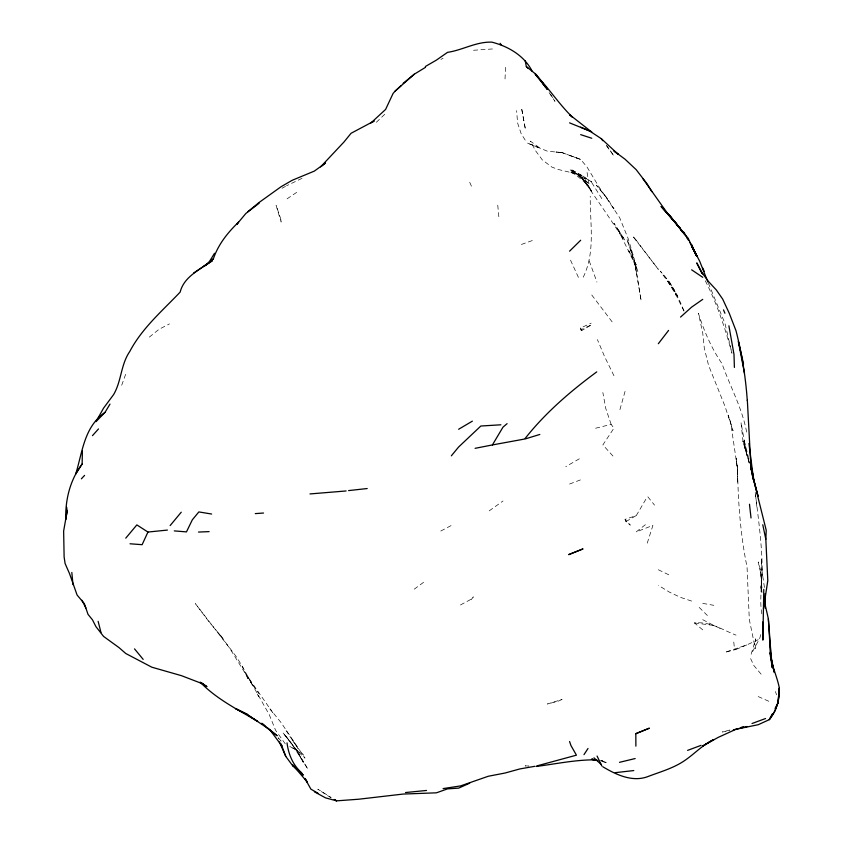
<?xml version="1.0" encoding="UTF-8"?>
<svg xmlns="http://www.w3.org/2000/svg" width="843" height="843" viewBox="0 0 843 843"><rect width="100%" height="100%" fill="white"/><g stroke="black" fill="none" stroke-linecap="round" stroke-linejoin="round"><path stroke-width="0.63" stroke-dasharray="4.21 3.16" d="M505.02 78.915L505.652 65.743M583.251 277.189C595.664 251.836 589.921 223.321 590.248 196.271M760.755 634.61L759.743 638.299L751.124 654.305L755.75 638.825L755.307 648.552L749.301 619.457L747.046 566.97C740.449 535.01 738.12 502.47 737.583 469.941L737.351 482.891L737.636 471.795L736.192 458.149L737.667 469.888L730.681 422.68L728.226 415.114L733.041 430.71L724.917 406.084L708.552 365.314L704.316 348.222L702.725 332.964L698.383 313.206C704.01 330.972 711.429 348.212 721.987 363.639C730.417 387.358 743.115 409.761 747.109 434.83M625.053 391.394L619.879 409.782M647.245 543.166L652.914 525.379L636.149 531.965L647.245 523.229M121.698 385.23L125.755 373.986L126.84 374.134M636.244 515.642L647.245 496.875M471.111 599.784L473.344 596.876L469.72 600.005L458.624 605.948M376.357 122.277L384.724 114.3M489.214 510.847L502.997 501.016M149.337 337.126L159.042 329.297L169.443 323.912M414.24 589.152L425.336 581.038M287.052 198.843L297.305 191.951M579.352 458.803L565.79 466.632M580.795 329.845L581.765 330.551L591.765 324.66L580.795 329.845L580.669 327.938L591.154 323.164M625.928 521.596L636.065 515.653L625.053 519.351L625.928 521.596L630.301 525.136L625.053 519.351M282.057 188.263L285.461 186.387M440.784 531.027L452.385 524.915M440.931 59.389L443.07 58.293M301.994 178.347L286.588 185.755M748.026 644.347L758.194 639.721M736.013 649.426L747.098 644.8L724.917 652.366L736.013 649.426L734.506 649.352L733.473 638.878M569.573 484.04L580.669 479.815M521.406 244.459L535.105 239.549M729.88 729.985L722.314 731.998L729.511 730.839M595.611 428.233L611.143 424.387L613.957 428.16L602.861 444.914L613.957 457.138M473.534 50.264L493.355 48.894M569.573 155.375L580.669 159.453L561.965 152.572L555.937 152.025L561.965 152.572L580.669 159.453L587.044 167.051L598.857 186.672L619.668 217.726L628.109 238.474L634.105 258.274L641.165 300.793L634.431 260.445L636.391 272.131L630.975 249.633L633.019 257.652L626.96 239.138L637.835 271.298L634.062 260.666L636.149 266.683L618.762 231.056L623.23 239.191C609.742 217.631 594.81 196.83 580.669 175.881L569.573 169.538L578.814 175.102M702.725 629.869L694.495 622.945C710.438 621.386 722.008 629.689 736.013 635.127M561.965 152.572L547.381 151.203L527.212 142.983L540.173 148.315L530.373 141.15L535.684 150.908L542.312 159.885L551.954 167.135L558.477 169.538L580.669 174.859L569.573 171.846L585.674 179.064L573.451 172.014L589.236 184.048L581.881 176.882L591.765 191.14L587.75 184.902L580.479 176.282L591.765 191.751L587.75 184.902L569.773 169.664M694.495 622.945L713.821 625.453L721.134 628.825M600.395 760.544L602.861 760.902L600.448 760.534M702.725 603.398L713.821 605.316M601.607 761.429L607.613 762.789L602.861 761.524M691.629 601.08L680.533 597.381L669.437 592.134L658.341 585.348M758.194 696.56L769.29 701.502M658.341 569.752L669.437 575.116M702.725 619.668L713.821 625.453L713.621 624.716M331.025 797.847L317.8 789.185L331.046 797.415M289.792 746.413L303.28 754.432L292.184 747.478L296.515 750.217L305.008 758.131L281.088 722.62L269.992 708.9L272.795 712.662L247.8 676.855M699.205 607.413L707.372 615.506M278.527 738.131L281.088 741.113L278.211 737.699M663.662 275.345C673.789 286.03 679.426 299.876 684.98 313.269M669.437 282.12L677.635 296.22L669.437 282.12L660.343 271.109L673.22 289.297L676.328 295.461L667.055 280.045L673.22 289.297L683.989 311.13M761.103 674.168L753.874 665.538L750.649 658.678M591.765 294.997L612.935 322.932M607.698 199.011L596.496 185.312L607.698 199.011L613.957 208.906L613.283 207.821M647.888 496.854L654.505 505.105M606.496 145.776L613.957 155.955L606.56 145.375M285.303 743.884L275.619 730.344L269.275 714.695L247.8 676.623L252.847 685.749L229.538 647.951L195.365 603.62L208.811 621.491L223.258 638.773L218.769 633.462L235.861 656.139C244.154 668.309 249.844 681.966 258.896 693.684M549.109 92.656L554.968 101.329L549.457 92.572M292.321 739.985L298.39 749.132L286.114 730.596M591.754 182.594L602.861 200.318M525.189 140.096L521.153 133.668L517.57 122.92L516.633 110.654M257.22 694.095L258.896 696.876M613.957 375.736L604.547 356.515L597.413 339.592M578.424 277.379L569.573 258.095M705.306 280.793C717.087 303.807 725.18 328.327 731.956 353.206L724.98 323.47L708.447 283.28M469.72 182.32L472.08 187.62M246.177 674.906L247.8 678.573L242.331 666.191M580.669 327.938L581.765 330.551M589.225 260.919L596.96 282.078M775.434 691.523L776.561 694.832M611.143 424.387L605.769 408.476L602.861 392.543M749.395 462.849L742.989 441.195L741.018 422.501L746.129 451.068L744.169 440.52L749.227 460.373M749.301 463.039L742.989 441.195L749.153 462.923M761.924 591.133L760.449 584.863L761.882 592.292M761.819 591.449L761.155 587.866L761.935 592.787M587.086 172.478L589.004 184.174M764.464 587.487L761.988 571.164L761.303 558.74L762.188 575.653C762.546 547.297 758.405 519.277 755.086 491.184M755.581 494.967L757.035 508.614M497.76 205.176L499.024 218.727M761.84 613.894C758.637 596.665 764.517 578.646 758.194 561.954L761.166 575.063L761.84 588.266L760.808 571.839L761.956 587.834M281.425 220.824L281.088 222.109L276.104 205.334L281.425 220.824M561.975 699.458L558.098 701.25L547.381 704.01L561.975 699.458M528.856 766.034L525.189 765.876L528.888 766.066M581.933 175.449L570.542 169.211L591.765 182.025L581.933 175.449M285.893 736.266L282.7 732.567L296.588 750.175L307.98 769.227L292.184 744.601L285.893 736.266L296.588 750.175L303.28 762.314L296.588 750.175L285.893 736.266M636.149 240.15L632.556 235.903L658.341 269.381L636.149 240.15M619.004 230.919L613.957 223.3L624.884 240.139L619.004 230.919M636.149 264.691L628.867 250.845L636.149 264.691M525.189 128.115L521.511 107.841L525.189 128.115"/><path stroke-width="1.26" d="M66.618 507.18L67.155 511.09L65.743 519.488C65.206 499.751 70.074 479.93 82.14 464.008L82.382 451.047M762.715 627.203L762.63 622.039L762.883 640.111L763.779 589.383M763.495 608.73L767.794 580.616L765.834 539.32L766.224 530.279L752.23 474.303L758.12 496.432L754.169 481.332L750.449 462.522L750.902 466.643L747.341 400.246M765.381 608.34L765.086 593.63M292.784 765.876L292.858 765.138L303.28 775.096L292.784 765.876L285.777 756.413L279.412 741.998M67.155 511.09L63.636 531.079L64.121 556.981L65.101 563.524L69.579 573.756L77.092 595.032L84.353 603.662L88.02 614.357L92.467 619.816L95.912 626.591L103.563 636.412L119.084 647.666L125.755 653.494L151.824 667.203L181.508 675.686L203.416 684.105L200.097 682.198M777.952 702.872L774.854 711.081L769.29 719.669L758.194 724.717L736.013 729.258L718.141 737.414L702.725 746.013L713.441 739.69C702.293 745.043 694.105 754.327 683.905 761.071C672.756 768.51 659.626 772.04 647.245 776.814C631.892 782.262 615.927 774.538 602.861 766.793M167.409 530.078L147.947 532.049L142.119 544.683L130.012 543.777M109.99 404.092L105.017 412.353L96.007 421.648L103.563 408.149L113.615 394.577C121.529 381.131 120.728 364.608 129.78 351.468C142.098 328.106 162.267 310.93 180.139 292.11C184.438 275.239 201.762 269.539 213.374 258.801C218.326 244.291 227.684 232.668 238.59 222.109L236.704 224.438L245.85 213.479L259.149 203.226M772.177 714.074L769.29 719.669C776.593 710.754 779.838 699.5 779.343 688.057C777.088 676.276 771.471 665.464 770.112 653.473M775.065 708.478L777.383 704M475.094 448.328L492.407 444.935L502.997 427.148L507.075 423.66M208.674 262.826L214.512 253.279M583.988 754.633L588.014 748.479M82.14 464.008L75.733 473.998C82.519 451.827 84.089 426.937 105.017 412.353M658.341 343.712L668.562 330.424M525.189 438.392C545.474 412.712 570.49 391.247 596.728 371.9M451.342 455.831L458.624 447.001L480.837 426.021L500.9 424.798M170.138 525.579L181.234 512.207M125.755 538.171L136.851 524.904L147.947 532.049M425.473 67.356L414.24 74.226L395.093 91.139L393.059 93.489L385.609 109.421L370.783 123.099M92.467 435.652L98.494 428.939M320.561 166.935L343.965 142.014L351.057 133.289L374.155 121.002L372.005 122.467M81.371 478.824L84.595 475.389M569.573 251.172L580.669 240.255M395.093 91.139L401.289 85.428M680.533 317.084L691.629 307.126L702.725 299.37M403.144 83.352L414.24 74.226M247.8 211.741L258.896 202.615L281.088 186.714L292.184 180.297L314.376 171.087L325.472 163.026L321.541 166.155M213.374 258.801L204.069 266.24L212.362 260.698L193.637 273.027M458.624 429.266L472.375 421.142M425.336 66.534L436.432 60.095L447.528 52.35C462.544 50.169 476.358 41.518 491.901 42.15C508.371 46.397 524.357 55.67 532.196 71.318M469.72 783.179L458.624 788.131L447.528 788.879L436.432 792.82L403.144 794.064L358.76 799.217L336.568 800.85L325.472 797.847L314.376 791.788M687.582 750.386L701.07 745.36M752.019 723.526L765.549 718.521M635.833 733.684L649.226 728.236L635.833 733.684L635.875 746.15M539.826 434.451L525.326 438.897L492.407 444.935M536.928 765.897L576.433 755.17L570.943 745.518L569.573 741.503M733.284 729.912L747.098 726.476M619.5 762.325L635.158 758.552M740.944 727.562L743.41 727.13M741.271 727.498L743.61 727.087M534.968 766.287L519.952 768.911L504.946 773.052L488.287 776.255L460.605 785.897L443.081 788.595M536.285 766.456C555.948 763.916 575.674 759.712 595.464 759.838M615.242 772.673L633.778 770.565M348.58 490.594L367.211 488.54M405.525 792.536L426.526 790.46M346.104 490.963L309.971 493.935M255.292 513.608L263.522 513.029M198.484 532.059L209.117 531.627M174.29 530.9L186.461 531.891L192.33 519.815L198.853 511.922L211.646 514.04M595.622 759.806L591.438 759.311L597.782 760.544M596.833 760.27L592.007 759.269L596.812 760.344M580.669 134.638L591.765 138.252M569.573 122.867L591.765 131.866M580.669 127.177L591.217 131.645L569.573 114.648L572.239 116.987C558.73 103.826 548.53 87.735 535.221 74.3L543.324 84.3M334.344 799.649L336.568 800.85L334.355 799.48M317.959 793.221L310.898 789.143L305.187 778.953M200.202 682.535L206.957 686.613L200.771 682.503M590.901 131.835L601.28 138.652L618.33 154.438L613.957 150.981L625.053 159.232L636.149 169.633L647.245 184.069L651.839 191.646M691.629 269.813L702.725 277.305M200.518 682.503C216.883 699.258 237.821 709.606 257.663 721.397L247.8 714.927L267.789 728.363L277.147 735.77L266.968 727.477M525.189 60.675L526.348 66.608L536.285 74.574L547.381 89.295L544.947 86.292M261.92 723.347L264.955 725.823M261.878 723.389L273.785 733.473M593.978 757.846L601.417 764.696M526.348 66.608L528.213 68.378M691.629 244.459L696.381 255.798L688.141 238.221L668.92 214.902L680.533 228.906L669.437 215.334L661.207 206.546L676.128 223.564L684.453 234.407M661.207 206.546L676.128 223.564L669.437 215.334M301.731 772.831C292.9 765.17 288.464 754.274 287.031 742.883M292.858 765.138L307.484 782.315L305.082 778.458M668.689 215.049L642.903 178.684M134.532 648.889L143.173 659.384M680.533 228.906L676.181 223.532L679.195 227.663M547.381 89.295L542.523 82.888L545.453 87.229M269.992 729.954L281.847 745.876L281.088 744L285.777 756.413M601.28 138.652L602.766 140.686M680.701 229.739L682.208 231.804M686.571 237.463L688.678 240.518M500.141 43.309L501.574 45.396M689.943 242.478L699.679 261.204L707.92 282.078M685.412 235.281L683.568 232.078L686.149 236.609M691.955 246.83L696.929 256.114L691.629 246.261M691.513 245.998L694.537 251.372M81.929 600.258L85.881 607.982M701.661 272.879L696.75 262.9L702.725 273.891L701.977 272.7L708.626 281.667L716.36 290.013L722.714 299.16L729.216 313.185L736.013 330.751C741.861 353.565 745.655 376.969 747.267 400.478M597.076 756.055L601.891 766.087M702.725 268.053L704.211 271.404M723.494 309.887L724.917 313.238M750.765 467.949L752.599 474.082L750.839 467.528M98.125 621.323L100.981 632.492M743.537 364.007L738.352 341.383L744.485 373.249M764.316 601.143L768.352 618.741L770.734 657.456L770.513 655.928L774.222 672.282L770.038 652.313M752.493 475.441L753.853 481.153L750.66 466.516M762.778 524.746L765.834 539.32M728.9 325.82L733.99 354.376L734.401 367.422M748.953 443.45L753.758 481.1M770.923 658.741L772.262 667.73L770.239 644.358L770.734 657.456M749.48 504.251L751.018 517.96M71.824 572.46L72.983 584.599M770.217 643.283L768.352 618.741M779.343 688.057L778.015 702.841L779.343 688.057M582.829 548.972L568.772 554.589L582.829 548.972M247.473 714.474L235.524 708.563L247.473 714.474"/></g></svg>
